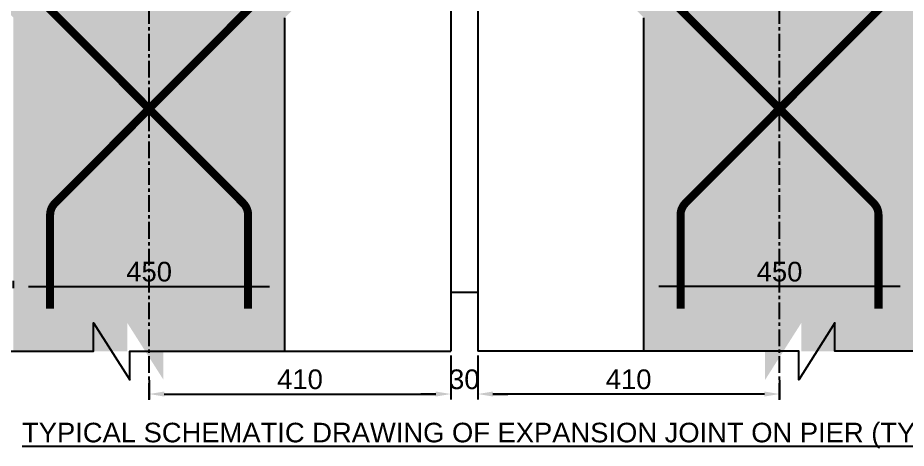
# Model space of a CAD drawing. Extents: x 25837 to 33401, y -1784 to 3293.
# Drawn here: x 31006 to 32329, y 537 to 1178 of the extents above; entities that cross this region are included whole.
import ezdxf

# ---------------------------------------------------------------- set-up
doc = ezdxf.new("R2010")
doc.units = 0
doc.header["$LTSCALE"] = 200
doc.header["$MEASUREMENT"] = 0
doc.linetypes.add('CENTER', pattern=[2, 1.25, -0.25, 0.25, -0.25])
doc.layers.get('Defpoints').update_dxf_attribs({"linetype": 'CONTINUOUS'})
doc.layers.add('DIM', color=152, linetype='CONTINUOUS')
doc.layers.add('hatch', color=250, linetype='CONTINUOUS')
doc.layers.add('Line', color=6, linetype='CONTINUOUS', lineweight=25)
doc.styles.add('dimen_text', font='simplex.shx')
doc.styles.add('SWISSEL', font='swissl.ttf')
doc.dimstyles.new('dim_5', dxfattribs={"dimscale": 45, "dimtxt": 0.18, "dimasz": 0.2, "dimexe": 0.18, "dimexo": 0.14, "dimgap": 0.09, "dimtad": 1, "dimdec": 0, "dimzin": 0, "dimdsep": 46, "dimtxsty": 'dimen_text', "dimcen": 0.09, "dimclrd": 256, "dimclre": 256, "dimclrt": 7, "dimadec": 0, "dimazin": 0, "dimtfac": 1, "dimtdec": 0, "dimtofl": 0, "dimtmove": 0, "dimatfit": 3, "dimfxl": 1, "dimtolj": 1, "dimtzin": 0, "dimarcsym": 0})

# ---------------------------------------------------------------- blocks, each defined once
blk = doc.blocks.new('*D11')
at = {"layer": 'Defpoints', "color": 0, "transparency": 16777216}
for p in [(31650.73900509428, 681.543943852339), (31201.159440208, 644.6378522533997), (31650.73900509428, 617.9025007490891)]:
    blk.add_point(p, dxfattribs=at)
at = {"layer": 'hatch', "lineweight": -2, "transparency": 16777216}
for p, q in [((31650.73900509428, 675.243943852339), (31650.73900509428, 609.8025007490891)), ((31201.159440208, 638.3378522533998), (31201.159440208, 609.8025007490891)), ((31223.659440208, 617.9025007490891), (31628.23900509428, 617.9025007490891))]:
    blk.add_line(p, q, dxfattribs=at)
at = {"layer": 'hatch', "transparency": 16777216}
for points in [[(31223.659440208, 621.6525007490891), (31223.659440208, 614.1525007490891), (31201.159440208, 617.9025007490891)], [(31628.23900509428, 621.6525007490891), (31628.23900509428, 614.1525007490891), (31650.73900509428, 617.9025007490891)]]:
    blk.add_solid(points, dxfattribs=at)
at = {"layer": 'hatch', "color": 7, "transparency": 16777216, "insert": (31425.94922265114, 639.6845781421645), "char_height": 29.25, "attachment_point": 5, "style": 'SWISSEL'}
blk.add_mtext('\\A1;410', dxfattribs=at)
blk = doc.blocks.new('*D13')
at = {"layer": 'Defpoints', "color": 0, "transparency": 16777216}
for p in [(31690.73900509428, 681.543943852339), (32140.31856998056, 644.6378522533997), (31690.73900509428, 617.9025007490891)]:
    blk.add_point(p, dxfattribs=at)
at = {"layer": 'hatch', "lineweight": -2, "transparency": 16777216}
for p, q in [((31690.73900509428, 675.243943852339), (31690.73900509428, 609.8025007490891)), ((32140.31856998056, 638.3378522533998), (32140.31856998056, 609.8025007490891)), ((32117.81856998056, 617.9025007490891), (31713.23900509428, 617.9025007490891))]:
    blk.add_line(p, q, dxfattribs=at)
at = {"layer": 'hatch', "transparency": 16777216}
for points in [[(31713.23900509428, 621.6525007490891), (31713.23900509428, 614.1525007490891), (31690.73900509428, 617.9025007490891)], [(32117.81856998056, 621.6525007490891), (32117.81856998056, 614.1525007490891), (32140.31856998056, 617.9025007490891)]]:
    blk.add_solid(points, dxfattribs=at)
at = {"layer": 'hatch', "color": 7, "transparency": 16777216, "insert": (31915.52878753742, 639.6845781421645), "char_height": 29.25, "attachment_point": 5, "style": 'SWISSEL'}
blk.add_mtext('\\A1;410', dxfattribs=at)
blk = doc.blocks.new('*D14')
at = {"layer": 'Defpoints', "color": 0, "transparency": 16777216}
for p in [(31650.73900509428, 681.543943852339), (31690.73900509428, 681.543943852339), (31650.73900509428, 617.9025007490891)]:
    blk.add_point(p, dxfattribs=at)
at = {"layer": 'hatch', "lineweight": -2, "transparency": 16777216}
for p, q in [((31650.73900509428, 675.243943852339), (31650.73900509428, 609.8025007490891)), ((31690.73900509428, 675.243943852339), (31690.73900509428, 609.8025007490891)), ((31628.23900509428, 617.9025007490891), (31605.73900509428, 617.9025007490891)), ((31713.23900509428, 617.9025007490891), (31735.73900509428, 617.9025007490891))]:
    blk.add_line(p, q, dxfattribs=at)
at = {"layer": 'hatch', "transparency": 16777216}
for points in [[(31628.23900509428, 621.6525007490891), (31628.23900509428, 614.1525007490891), (31650.73900509428, 617.9025007490891)], [(31713.23900509428, 621.6525007490891), (31713.23900509428, 614.1525007490891), (31690.73900509428, 617.9025007490891)]]:
    blk.add_solid(points, dxfattribs=at)
at = {"layer": 'hatch', "color": 7, "transparency": 16777216, "insert": (31670.73900509428, 639.6845781421645), "char_height": 29.25, "attachment_point": 5, "style": 'SWISSEL'}
blk.add_mtext('\\A1;30', dxfattribs=at)
blk = doc.blocks.new('*D63')
at = {"layer": 'Defpoints', "color": 0, "transparency": 16777216}
for p in [(30999.10376575281, 769.1522782846279), (31403.2151146632, 778.1721283099669), (31403.2151146632, 769.1522782846279)]:
    blk.add_point(p, dxfattribs=at)
at = {"layer": 'hatch', "lineweight": -2, "transparency": 16777216}
for p, q in [((30999.10376575281, 775.4522782846278), (30999.10376575281, 786.2721283099669)), ((31403.2151146632, 775.4522782846278), (31403.2151146632, 786.2721283099669)), ((31021.60376575281, 778.1721283099669), (31380.7151146632, 778.1721283099669))]:
    blk.add_line(p, q, dxfattribs=at)
at = {"layer": 'hatch', "transparency": 16777216}
for points in [[(31021.60376575281, 781.9221283099669), (31021.60376575281, 774.4221283099669), (30999.10376575281, 778.1721283099669)], [(31380.7151146632, 781.9221283099669), (31380.7151146632, 774.4221283099669), (31403.2151146632, 778.1721283099669)]]:
    blk.add_solid(points, dxfattribs=at)
at = {"layer": 'hatch', "color": 7, "transparency": 16777216, "insert": (31201.15944020801, 799.9542057030422), "char_height": 29.25, "attachment_point": 5, "style": 'SWISSEL'}
blk.add_mtext('\\A1;450', dxfattribs=at)
blk = doc.blocks.new('*D64')
at = {"layer": 'Defpoints', "color": 0, "transparency": 16777216}
for p in [(31938.26289552537, 778.1721283099669), (31938.26289552537, 769.1522782846279), (32342.37424443576, 769.1522782846279)]:
    blk.add_point(p, dxfattribs=at)
at = {"layer": 'hatch', "lineweight": -2, "transparency": 16777216}
for p, q in [((31938.26289552537, 775.4522782846278), (31938.26289552537, 786.2721283099669)), ((32342.37424443576, 775.4522782846278), (32342.37424443576, 786.2721283099669)), ((32319.87424443576, 778.1721283099669), (31960.76289552537, 778.1721283099669))]:
    blk.add_line(p, q, dxfattribs=at)
at = {"layer": 'hatch', "transparency": 16777216}
for points in [[(31960.76289552537, 781.9221283099669), (31960.76289552537, 774.4221283099669), (31938.26289552537, 778.1721283099669)], [(32319.87424443576, 781.9221283099669), (32319.87424443576, 774.4221283099669), (32342.37424443576, 778.1721283099669)]]:
    blk.add_solid(points, dxfattribs=at)
at = {"layer": 'hatch', "color": 7, "transparency": 16777216, "insert": (32140.31856998056, 799.9542057030422), "char_height": 29.25, "attachment_point": 5, "style": 'SWISSEL'}
blk.add_mtext('\\A1;450', dxfattribs=at)

msp = doc.modelspace()

# ---------------------------------------------------------------- hatches: boundary and pattern name
at = {"layer": 'Line'}
h = msp.add_hatch(dxfattribs=at)
h.set_pattern_fill('AR-CONC', color=256, scale=8)
h.set_pattern_definition([(49.99999999999999, (678.5868874987464, 0), (57.38081460806028, -5.020170798607609), [6, -66]), (355, (678.5868874987464, 0), (-11.10010668904, 60.17537069600095), [4.8, -52.8]), (100.45144446, (683.3686219787463, -0.41834752), (46.28070773816896, 55.15519927749035), [5.099215359999997, -56.09136895999998]), (46.18420000000002, (678.5868874987464, 16), (85.37930645372579, -13.24154246344612), [8.999999999999995, -98.99999999999996]), (96.63563549, (685.7018270987463, 14.89653544), (74.77295565393827, 77.92948806196404), [7.64882736, -84.13710079999998]), (351.1841639899999, (678.5868874987464, 16), (74.77295560438185, 77.92948802159921), [7.2, -79.20000008]), (21, (686.5868874987464, 12), (47.75256416947693, -32.20951125322711), [6, -66]), (326.0000000000001, (686.5868874987464, 12), (19.46522655372654, 58.01200360374824), [4.8, -52.8]), (71.45144474, (690.5662678187464, 9.31587408), (67.21779013839769, 25.80249222450831), [5.099215200000001, -56.09136896]), (37.50000000000001, (678.5868874987464, 0), (0.9727884253832535, 26.63150830650492), [0, -52.16, 0, -53.6, 0, -53]), (7.499999999999999, (678.5868874987464, 0), (21.04556299537189, 31.55293695058882), [0, -30.56, 0, -50.96, 0, -20.2]), (327.5, (660.7468874987463, 0), (42.70579489379272, -1.80438973875038), [0, -20, 0, -62.4, 0, -82.8]), (317.5, (652.7468874987463, 0), (46.6548935473909, 8.008398586585418), [0, -26, 0, -41.44, 0, -58.8])])
h.paths.add_polyline_path([(31201.159440208, 1633.16478375145), (30448.17760478037, 1633.16478375145), (30448.17760478037, 1587.801283514906), (30403.50855935656, 1587.801283514906), (30484.18023710597, 1555.185026646795), (30448.32059648753, 1555.185026646795), (30448.32059648753, 1433.16478375145), (30744.85812304233, 1433.16478375145), (30999.10376575281, 1178.26607483644), (30999.10376575281, 681.696807518394), (31168.54399492729, 681.6968075183942), (31168.54399492729, 724.0233392924237), (31201.159440208, 672.7286405381453)])
edge = h.paths.add_edge_path(flags=17)
edge.add_arc((31416.1473007341, 1293.608714690972), 24.99999999999643, 315.0734917644128, 360.0000000000063)
edge.add_line((31441.14730073409, 1293.608714690974), (31441.14730073409, 1378.696290200554))
edge.add_arc((31416.14730073409, 1378.696290200554), 25, 0, 90)
edge.add_line((31416.14730073409, 1403.696290200554), (31201.159440208, 1403.696290200554))
edge.add_line((31201.159440208, 1403.696290200554), (31201.159440208, 1042.66785137748))
edge.add_line((31201.159440208, 1042.66785137748), (31433.84763038949, 1275.953734371232))
edge = h.paths.add_edge_path()
edge.add_line((31249.73900509428, 1633.16478375145), (31201.159440208, 1633.16478375145))
edge.add_line((31201.159440208, 1633.16478375145), (31201.159440208, 1403.696290200554))
edge.add_line((31201.159440208, 1403.696290200554), (31416.14730073409, 1403.696290200554))
edge.add_arc((31416.14730073409, 1378.696290200554), 25, 0, 90, ccw=False)
edge.add_line((31441.14730073409, 1378.696290200554), (31441.14730073409, 1293.608714690974))
edge.add_arc((31416.1473007341, 1293.608714690972), 24.99999999999636, -44.92650823558728, 6.30961949354969e-12, ccw=False)
edge.add_line((31433.84763038949, 1275.953734371232), (31201.159440208, 1042.66785137748))
edge.add_line((31201.159440208, 1042.66785137748), (31201.159440208, 672.7286405381452))
edge.add_line((31201.159440208, 672.7286405381452), (31222.56457846627, 639.0645249848714))
edge.add_line((31222.56457846627, 639.0645249848714), (31222.56457846627, 681.5439438523391))
edge.add_line((31222.56457846627, 681.5439438523391), (31403.2151146632, 681.543943852339))
edge.add_line((31403.2151146632, 681.543943852339), (31403.2151146632, 1178.266074836436))
edge.add_line((31403.2151146632, 1178.266074836436), (31657.46075737368, 1433.16478375145))
edge.add_line((31657.46075737368, 1433.16478375145), (31249.73900509428, 1433.16478375145))
edge.add_line((31249.73900509428, 1433.16478375145), (31249.73900509428, 1633.16478375145))
h.paths.add_polyline_path([(31187.73158002597, 1493.444951775895), (31187.73158002597, 1573.003760329866), (31124.35658002597, 1573.003760329866), (31124.35658002597, 1493.444951775895)], flags=16)
h.paths.add_polyline_path([(30609.61378017014, 1493.444951775895), (30609.61378017014, 1573.003760329866), (30546.23878017014, 1573.003760329866), (30546.23878017014, 1493.444951775895)], flags=16)
h = msp.add_hatch(dxfattribs=at)
h.set_pattern_fill('AR-CONC', color=256, scale=8)
h.set_pattern_definition([(49.99999999999999, (578.5868874987464, 0), (57.38081460806028, -5.020170798607609), [6, -66]), (355, (578.5868874987464, 0), (-11.10010668904, 60.17537069600095), [4.8, -52.8]), (100.45144446, (583.3686219787463, -0.41834752), (46.28070773816896, 55.15519927749035), [5.099215359999997, -56.09136895999998]), (46.18420000000002, (578.5868874987464, 16), (85.37930645372579, -13.24154246344612), [8.999999999999995, -98.99999999999996]), (96.63563549, (585.7018270987463, 14.89653544), (74.77295565393827, 77.92948806196404), [7.64882736, -84.13710079999998]), (351.1841639899999, (578.5868874987464, 16), (74.77295560438185, 77.92948802159921), [7.2, -79.20000008]), (21, (586.5868874987464, 12), (47.75256416947693, -32.20951125322711), [6, -66]), (326.0000000000001, (586.5868874987464, 12), (19.46522655372654, 58.01200360374824), [4.8, -52.8]), (71.45144474, (590.5662678187464, 9.31587408), (67.21779013839769, 25.80249222450831), [5.099215200000001, -56.09136896]), (37.50000000000001, (578.5868874987464, 0), (0.9727884253832535, 26.63150830650492), [0, -52.16, 0, -53.6, 0, -53]), (7.499999999999999, (578.5868874987464, 0), (21.04556299537189, 31.55293695058882), [0, -30.56, 0, -50.96, 0, -20.2]), (327.5, (560.7468874987463, 0), (42.70579489379272, -1.80438973875038), [0, -20, 0, -62.4, 0, -82.8]), (317.5, (552.7468874987463, 0), (46.6548935473909, 8.008398586585418), [0, -26, 0, -41.44, 0, -58.8])])
h.paths.add_polyline_path([(32140.31856998057, 1633.16478375145), (32893.3004054082, 1633.16478375145), (32893.3004054082, 1587.801283514906), (32937.96945083201, 1587.801283514906), (32857.2977730826, 1555.185026646795), (32893.15741370104, 1555.185026646795), (32893.15741370104, 1433.16478375145), (32596.61988714624, 1433.16478375145), (32342.37424443576, 1178.26607483644), (32342.37424443576, 681.696807518394), (32172.93401526128, 681.6968075183942), (32172.93401526128, 724.0233392924237), (32140.31856998057, 672.7286405381453)])
edge = h.paths.add_edge_path(flags=17)
edge.add_arc((31925.33070945447, 1293.608714690972), 24.99999999999643, 179.9999999999938, 224.9265082355872, ccw=False)
edge.add_line((31900.33070945448, 1293.608714690974), (31900.33070945448, 1378.696290200554))
edge.add_arc((31925.33070945448, 1378.696290200554), 25, 90, 180, ccw=False)
edge.add_line((31925.33070945448, 1403.696290200554), (32140.31856998057, 1403.696290200554))
edge.add_line((32140.31856998057, 1403.696290200554), (32140.31856998057, 1042.66785137748))
edge.add_line((32140.31856998057, 1042.66785137748), (31907.63037979908, 1275.953734371232))
edge = h.paths.add_edge_path()
edge.add_line((32091.73900509428, 1633.16478375145), (32140.31856998057, 1633.16478375145))
edge.add_line((32140.31856998057, 1633.16478375145), (32140.31856998057, 1403.696290200554))
edge.add_line((32140.31856998057, 1403.696290200554), (31925.33070945448, 1403.696290200554))
edge.add_arc((31925.33070945448, 1378.696290200554), 25, 90, 180)
edge.add_line((31900.33070945448, 1378.696290200554), (31900.33070945448, 1293.608714690974))
edge.add_arc((31925.33070945447, 1293.608714690972), 24.99999999999636, 179.9999999999938, 224.9265082355872)
edge.add_line((31907.63037979908, 1275.953734371232), (32140.31856998057, 1042.66785137748))
edge.add_line((32140.31856998057, 1042.66785137748), (32140.31856998057, 672.7286405381452))
edge.add_line((32140.31856998057, 672.7286405381452), (32118.9134317223, 639.0645249848714))
edge.add_line((32118.9134317223, 639.0645249848714), (32118.9134317223, 681.5439438523391))
edge.add_line((32118.9134317223, 681.5439438523391), (31938.26289552537, 681.543943852339))
edge.add_line((31938.26289552537, 681.543943852339), (31938.26289552537, 1178.266074836436))
edge.add_line((31938.26289552537, 1178.266074836436), (31684.01725281489, 1433.16478375145))
edge.add_line((31684.01725281489, 1433.16478375145), (32091.73900509428, 1433.16478375145))
edge.add_line((32091.73900509428, 1433.16478375145), (32091.73900509428, 1633.16478375145))
h.paths.add_polyline_path([(32153.7464301626, 1493.444951775895), (32153.7464301626, 1573.003760329866), (32217.1214301626, 1573.003760329866), (32217.1214301626, 1493.444951775895)], flags=16)
h.paths.add_polyline_path([(32731.86423001843, 1493.444951775895), (32731.86423001843, 1573.003760329866), (32795.23923001843, 1573.003760329866), (32795.23923001843, 1493.444951775895)], flags=16)

# ---------------------------------------------------------------- linework, layer by layer
at = {"layer": 'hatch', "color": 2, "linetype": 'CENTER', "ltscale": 0.1}
for p, q in [((32140.31856998057, 609.2291451877281), (32140.31856998057, 1874.096271955679)), ((32140.31856998057, 609.2291451877281), (32140.31856998057, 1874.096271955679)), ((31201.159440208, 609.2291451877281), (31201.159440208, 1834.632626055092))]:
    msp.add_line(p, q, dxfattribs=at)
at = {"layer": 'Line', "color": 1}
for p, q in [((31403.2151146632, 681.543943852339), (31403.2151146632, 1178.266074836433)), ((31938.26289552537, 681.543943852339), (31938.26289552537, 1178.266074836433)), ((31650.73900509428, 769.4997657902732), (31690.73900509428, 769.4997657902732))]:
    msp.add_line(p, q, dxfattribs=at)
for points in [[(30448.17760478037, 1695.16478375145), (30448.17760478037, 1587.801283514906), (30403.50855935656, 1587.801283514906), (30484.18023710597, 1555.185026646795), (30448.32059648753, 1555.185026646795), (30448.32059648753, 1067.570477745179), (30404.02295098024, 1067.570477745179), (30483.97937136059, 1015.083584206644), (30448.37896858115, 1015.083584206644), (30448.37896858115, 681.696807518394), (31118.54399492729, 681.696807518394), (31118.54399492729, 724.0233392924238), (31172.56457846627, 639.0645249848712), (31172.56457846627, 681.543943852339), (31650.73900509428, 681.543943852339)], [(32893.3004054082, 1695.16478375145), (32893.3004054082, 1587.801283514906), (32937.96945083201, 1587.801283514906), (32857.2977730826, 1555.185026646795), (32893.15741370104, 1555.185026646795), (32893.15741370104, 1067.570477745179), (32937.45505920833, 1067.570477745179), (32857.49863882798, 1015.083584206644), (32893.09904160742, 1015.083584206644), (32893.09904160742, 681.696807518394), (32222.93401526128, 681.696807518394), (32222.93401526128, 724.0233392924238), (32168.9134317223, 639.0645249848712), (32168.9134317223, 681.543943852339), (31690.73900509428, 681.543943852339)], [(31650.73900509428, 1633.16478375145), (31650.73900509428, 681.543943852339)], [(31690.73900509428, 1633.16478375145), (31690.73900509428, 685.852145650475)], [(31690.73900509428, 1633.16478375145), (31690.73900509428, 681.543943852339)]]:
    msp.add_lwpolyline(points, dxfattribs=at)
at = {"layer": 'Line', "color": 1, "const_width": 12}
for points in [[(30501.17760478037, 1480.463506953023), (30754.11131572003, 1480.463506953023, -0.1992457445753388), (30771.81164537543, 1473.11848727276), (31341.31785862914, 902.1494160630033, -0.1985790327101868), (31348.61752897374, 884.4944357432616), (31348.61752897374, 744.8309954740536)], [(32840.3004054082, 1480.463506953023), (32587.36669446854, 1480.463506953023, 0.1992457445753388), (32569.66636481314, 1473.11848727276), (32000.16015155943, 902.1494160630033, 0.1985790327101868), (31992.86048121483, 884.4944357432616), (31992.86048121483, 744.8309954740536)], [(31053.70135144227, 744.8309954740536), (31053.70135144227, 884.4944357435955, -0.198579032710188), (31061.00102178687, 902.1494160633373), (31433.84763038949, 1275.953734371233, 0.1985790327101951), (31441.14730073409, 1293.608714690976), (31441.14730073409, 1378.696290200554, 0.414213562373095), (31416.14730073409, 1403.696290200554), (31128.95746857406, 1403.696290200554)], [(32287.7766587463, 744.8309954740536), (32287.7766587463, 884.4944357435955, 0.198579032710188), (32280.4769884017, 902.1494160633373), (31907.63037979908, 1275.953734371233, -0.1985790327101951), (31900.33070945448, 1293.608714690976), (31900.33070945448, 1378.696290200554, -0.414213562373095), (31925.33070945448, 1403.696290200554), (32212.52054161451, 1403.696290200554)]]:
    msp.add_lwpolyline(points, format="xyb", dxfattribs=at)

# ---------------------------------------------------------------- texts
at = {"layer": 'DIM', "style": 'SWISSEL'}
msp.add_text('%%UTYPICAL SCHEMATIC DRAWING OF EXPANSION JOINT ON PIER (TYPICAL)', height=29.16, dxfattribs=at).set_placement((31011.90349312234, 545.9527258283313))

# ---------------------------------------------------------------- dimensions: what is measured, and where the dimension line sits
at = {"layer": 'hatch'}
for base, p1, p2, text, picture, middle in [((31403.2151146632, 778.1721283099669), (30999.10376575281, 769.1522782846279), (31403.2151146632, 769.1522782846279), '450', '*D63', (31201.15944020801, 799.9542057030422)), ((31650.73900509428, 617.9025007490891), (31201.159440208, 644.6378522533997), (31650.73900509428, 681.543943852339), '410', '*D11', (31425.94922265114, 639.6845781421645))]:
    dim = msp.add_linear_dim(base=base, p1=p1, p2=p2, text=text, dimstyle='dim_5', override={"dimtxt": 0.65, "dimasz": 0.5, "dimgap": 0.15, "dimtxsty": 'SWISSEL', "dimfxl": 30, "dimfxlon": 1}, dxfattribs=at)
    dim.commit()
    dim.dimension.update_dxf_attribs({"geometry": picture, "text_midpoint": middle})
for base, p1, p2, text, picture, middle in [((31938.26289552537, 778.1721283099669), (32342.37424443576, 769.1522782846279), (31938.26289552537, 769.1522782846279), '450', '*D64', (32140.31856998056, 799.9542057030422)), ((31690.73900509428, 617.9025007490891), (32140.31856998056, 644.6378522533997), (31690.73900509428, 681.543943852339), '410', '*D13', (31915.52878753742, 639.6845781421645))]:
    dim = msp.add_linear_dim(base=base, p1=p1, p2=p2, angle=180, text=text, dimstyle='dim_5', override={"dimtxt": 0.65, "dimasz": 0.5, "dimgap": 0.15, "dimtxsty": 'SWISSEL', "dimfxl": 30, "dimfxlon": 1}, dxfattribs=at)
    dim.commit()
    dim.dimension.update_dxf_attribs({"geometry": picture, "text_midpoint": middle})
dim = msp.add_linear_dim(base=(31650.73900509428, 617.9025007490891), p1=(31690.73900509428, 681.543943852339), p2=(31650.73900509428, 681.543943852339), angle=180, text='30', dimstyle='dim_5', override={"dimtxt": 0.65, "dimasz": 0.5, "dimgap": 0.15, "dimtxsty": 'SWISSEL', "dimfxl": 30, "dimfxlon": 1}, dxfattribs=at)
dim.commit()
dim.dimension.update_dxf_attribs({"geometry": '*D14', "text_midpoint": (31670.73900509428, 617.9025007490891), "dimtype": 160})

doc.saveas('drawing.dxf')
